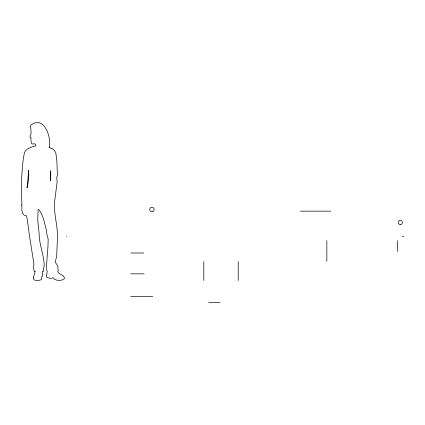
<?xml version="1.0" encoding="UTF-8"?>
<svg xmlns="http://www.w3.org/2000/svg" width="425" height="425" viewBox="0 0 425 425"><rect width="100%" height="100%" fill="white"/><g stroke="black" fill="none" stroke-linecap="round" stroke-linejoin="round"><path stroke-width="0.64" d="M152.278 211.82C155.316 211.507 154.456 206.539 151.491 207.273C148.394 207.735 149.797 212.473 152.166 211.831M300.491 211.161L330.767 211.161M130.725 253.002L143.905 253.002M130.725 273.849L144.208 273.849M130.725 296.422L152.687 296.422M208.68 302.419L220.155 302.435M400.238 224.533C403.043 224.798 403.155 220.155 400.345 220.283C397.46 220.145 397.88 224.676 400.138 224.522M402.119 236.183L403.75 236.358M397.688 240.656L397.688 251.488M326.841 240.656L326.841 261.311M238.202 261.662L238.202 280.5M203.814 261.662L203.814 280.5M66.343 236.146L66.343 236.555M33.389 277.562L33.671 279.368L35.094 280.314L39.158 280.314L41.363 279.719L41.459 277.116L42.771 275.878L42.287 273.323L42.617 271.166L43.292 271.591L43.642 270.959L43.621 268.074L44.211 265.349C43.812 254.58 39.174 244.433 39.148 233.814C38.733 228.645 37.798 223.561 37.793 218.36L38.154 209.706L38.824 209.653C43.722 215.608 44.434 223.964 46.676 231.12C46.139 234.85 48.944 238.244 48.068 241.862C48.121 251.547 46.086 261.099 46.819 270.667L47.218 271.208L46.506 276.176L46.824 277.196L48.301 277.908L50.687 278.274L52.057 278.232L53.024 277.546L54.432 279.236C57.465 280.925 61.503 280.808 64.388 278.832C65.004 274.715 58.73 274.98 57.699 271.437L58.119 271.139L57.832 266.209L55.282 262.05L56.711 255.898L57.343 239.854C58.432 226.482 53.045 213.254 54.83 200.032L57.115 182.028L56.748 176.949L57.407 175.451L56.913 161.798L55.898 153.239L54.99 151.311L52.843 149.053L48.859 147.236L49.263 147.029C51.659 137.424 44.035 115.01 30.871 125.083L30.302 126.719L30.908 128.977L31.067 133.859L29.92 136.861L30.228 137.397L31.105 137.673L30.855 138.991L31.248 142.518L31.641 143.496L32.518 144.043L34.962 143.751L35.955 145.717C31.508 147.363 25.043 148.298 24.177 154.031C22.366 162.685 22.228 171.503 21.489 180.232C21.213 188.19 21.633 196.313 21.877 204.244L21.468 204.446L21.606 205.1L21.898 204.972L21.824 210.147L22.552 213.308L24.082 215.13L26.616 215.932C28.31 225.579 29.229 235.291 30.903 244.874L33.979 264.238L33.442 267.027L34.266 271.74L35.264 271.198L33.389 277.562M50.766 174.436L50.538 180.646L50.703 170.871L50.766 174.436M28.459 173.65L27.025 188.004C28.294 182.224 29.415 176.248 28.348 170.34L28.459 173.65"/></g></svg>
